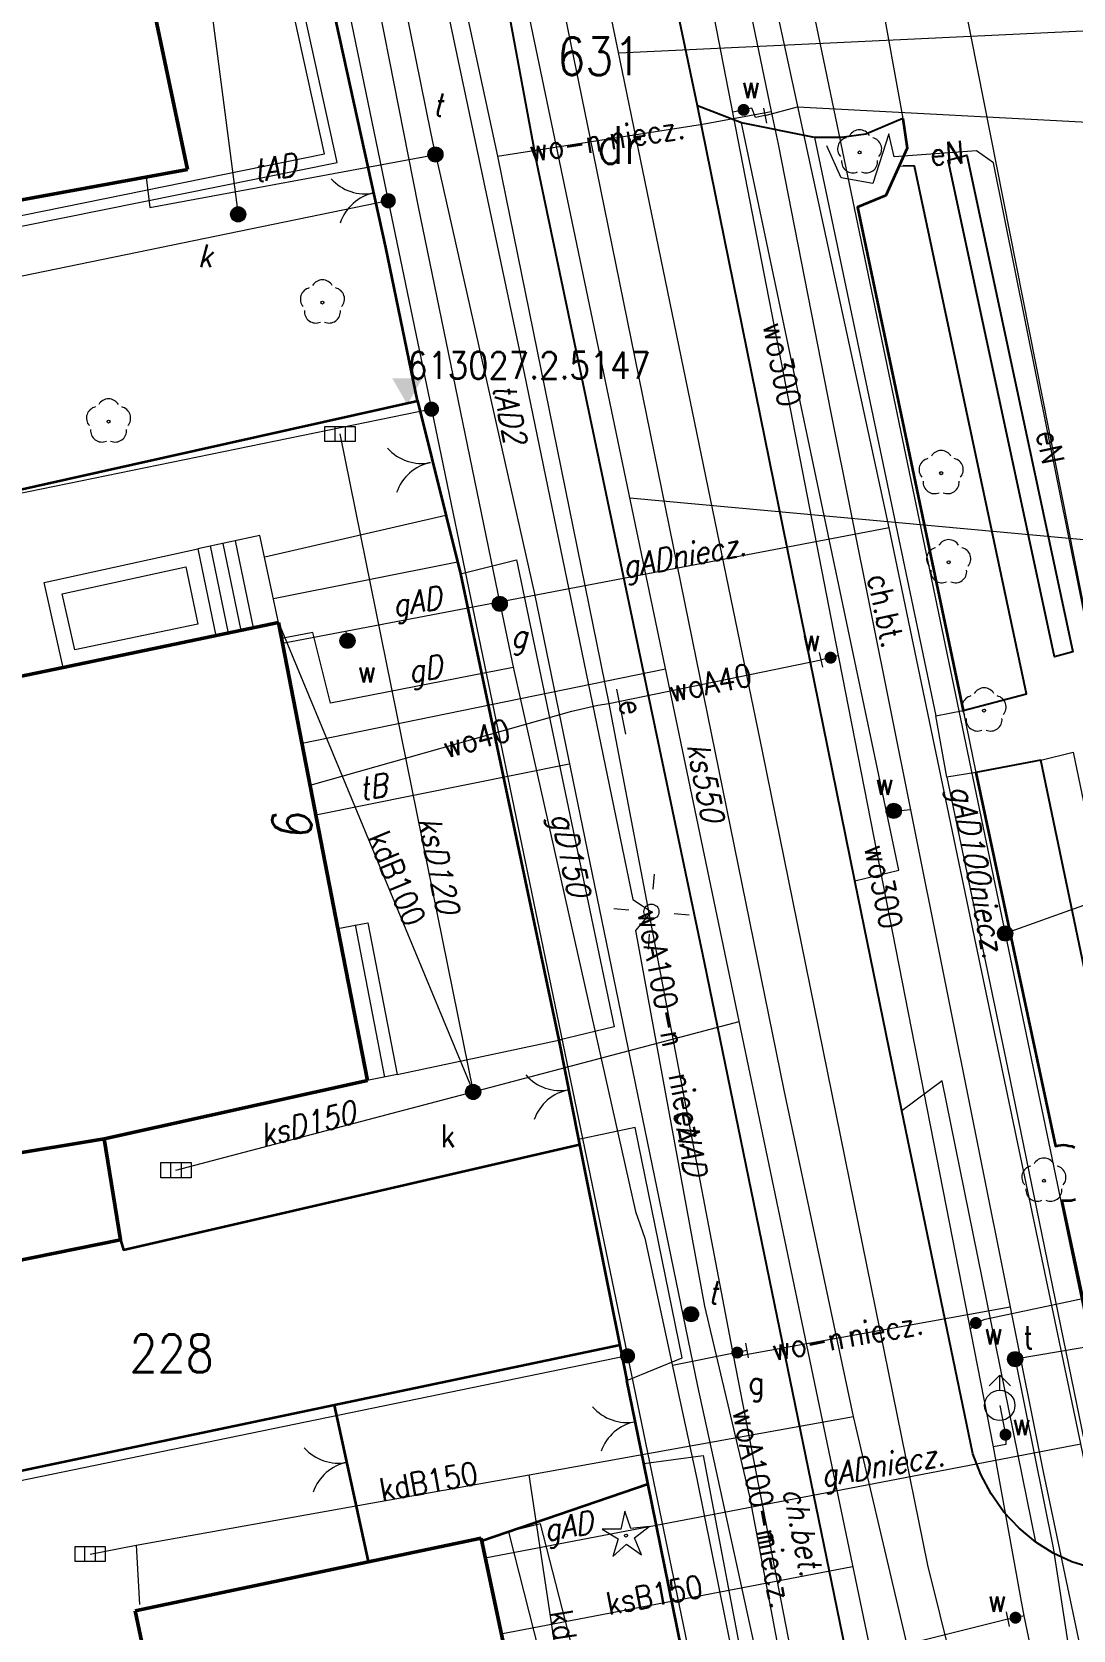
# Model space of a CAD drawing. Header units: metres. Extents: x 6548154 to 6548408, y 5572968 to 5573189.
# Drawn here: x 6548200.8 to 6548235.2, y 5573057.2 to 5573110.1 of the extents above; entities that cross this region are included whole.
import ezdxf
from ezdxf.enums import TextEntityAlignment as Align

# ---------------------------------------------------------------- set-up
doc = ezdxf.new("R2010")
doc.units = ezdxf.units.M
doc.header["$MEASUREMENT"] = 0
for name, color, linetype, lineweight in [('905-Brama w ogrodzeniu', 7, 'Continuous', 15), ('EGBADR_O - Numer porządkowy', 7, 'Continuous', 15), ('EGBB01 - Budynek', 7, 'Continuous', 15), ('EGBD - Działka ewidencyjna', 7, 'Continuous', 15), ('EGBD_O - Działka ewidencyjna', 7, 'Continuous', 15), ('EGBP04 - Punkt graniczny niestabilizowany dokładny', 7, 'Continuous', 15), ('EGBP04 - Punkt graniczny stabilizowany trwale dokładny', 7, 'Continuous', 15), ('EGBS - Schody', 7, 'Continuous', 15), ('EGBT - Taras', 7, 'Continuous', 15), ('EGBU_O - Użytek gruntowy', 7, 'Continuous', 15), ('KTCR - Chodnik', 7, 'Continuous', 15), ('KTJZ - Jezdnia', 7, 'Continuous', 15), ('KTKR - Krawężnik', 7, 'Continuous', 15), ('KTOK - Brama', 7, 'Continuous', 15), ('KTOK - Ogrodzenie trwałe', 7, 'Continuous', 15), ('OBOP01 - Drzewo iglaste', 7, 'Continuous', 15), ('OBOP02 - Drzewo liściaste', 7, 'Continuous', 15), ('OSSW04 - Punkt osnowy wysokościowej szczegółowej', 7, 'Continuous', 15), ('OSSW04_O - Punkt osnowy wysokościowej szczegółowej', 7, 'Continuous', 15), ('SUPC - Przewód ciepłowniczy', 7, 'Continuous', 15), ('SUPE - Przewód elektroenergetyczny', 7, 'Continuous', 15), ('SUPE_O - Przewód elektroenergetyczny - opis', 7, 'Continuous', 15), ('SUPG - Przewód gazowy', 7, 'Continuous', 15), ('SUPG_O - Przewód gazowy - opis', 7, 'Continuous', 15), ('SUPK - Przewód kanalizacyjny', 7, 'Continuous', 15), ('SUPK_O - Przewód kanalizacyjny - opis', 7, 'Continuous', 15), ('SUPT - Przewód telekomunikacyjny', 7, 'Continuous', 15), ('SUPT_O - Przewód telekomunikacyjny - opis', 7, 'Continuous', 15), ('SUPW - Przewód wodociągowy', 7, 'Continuous', 15), ('SUPW_O - Przewód wodociągowy - opis', 7, 'Continuous', 15), ('SUSM01 - Latarnia', 7, 'Continuous', 15), ('SUSM04_E - Słup', 7, 'Continuous', 15), ('SUUS02 - Hydrant', 7, 'Continuous', 15), ('SUUS05 - Kratka ściekowa', 7, 'Continuous', 15), ('SUUS22_G - Właz - opis', 7, 'Continuous', 15), ('SUUS22_G - Właz okrągły', 7, 'Continuous', 15), ('SUUS22_K - Właz - opis', 7, 'Continuous', 15), ('SUUS22_K - Właz okrągły', 7, 'Continuous', 15), ('SUUS22_T - Właz - opis', 7, 'Continuous', 15), ('SUUS22_T - Właz okrągły', 7, 'Continuous', 15), ('SUUS22_W - Właz - opis', 7, 'Continuous', 15), ('SUUS22_W - Właz okrągły', 7, 'Continuous', 15), ('SUUS25_G - Zasuwa lub zawór', 7, 'Continuous', 15), ('SUUS25_G - Zasuwa lub zawór - opis', 7, 'Continuous', 15), ('SUUS25_W - Zasuwa lub zawór', 7, 'Continuous', 15), ('SUUS25_W - Zasuwa lub zawór - opis', 7, 'Continuous', 15), ('SUXG - Punkt zmiany cech lub źródła danych o położeniu przewodu', 7, 'Continuous', 15), ('SUXW - Punkt zmiany cech lub źródła danych o położeniu przewodu', 7, 'Continuous', 15)]:
    doc.layers.add(name, color=color, linetype=linetype, lineweight=lineweight)
doc.styles.get("Standard").update_dxf_attribs({"font": 'txt.shx', "width": 0.75})

# ---------------------------------------------------------------- blocks, each defined once
blk = doc.blocks.new('905')
at = {"color": 0, "linetype": 'Continuous', "lineweight": 15}
for centre, start, end in [((-1.5, 0), 0, 60), ((1.5, 0), 120, 180)]:
    blk.add_arc(centre, 1.5, start, end, dxfattribs=at)
blk = doc.blocks.new('EGBP04_03')
at = {"layer": 'EGBP04 - Punkt graniczny niestabilizowany dokładny', "linetype": 'Continuous', "lineweight": 15}
h = blk.add_hatch(color=7, dxfattribs=at)
edge = h.paths.add_edge_path()
edge.add_arc((0, 0), 0.5, 0, 360)
h = blk.add_hatch(color=96, dxfattribs=at)
edge = h.paths.add_edge_path()
edge.add_arc((0, 0), 0.09, 0, 360)
blk = doc.blocks.new('EGBP04_02')
at = {"layer": 'EGBP04 - Punkt graniczny stabilizowany trwale dokładny', "linetype": 'Continuous', "lineweight": 18}
h = blk.add_hatch(color=7, dxfattribs=at)
edge = h.paths.add_edge_path()
edge.add_arc((0, 0), 0.5, 0, 360)
at = {"layer": 'EGBP04 - Punkt graniczny stabilizowany trwale dokładny', "color": 96, "linetype": 'Continuous', "lineweight": 18}
blk.add_circle((0, 0), 0.5, dxfattribs=at)
blk = doc.blocks.new('OBOP02_01')
at = {"layer": 'OBOP02 - Drzewo liściaste', "color": 96, "linetype": 'Continuous', "lineweight": 18}
blk.add_circle((0, 0), 0.1, dxfattribs=at)
for centre, start, end in [((0, 0.75), 30.14713, 149.85287), ((-0.713292, 0.231763), 102.14713, 221.85287), ((0.713292, 0.231763), 318.14713, 77.85287), ((-0.440839, -0.606763), 174.14713, 293.85287), ((0.440839, -0.606763), 246.14713, 5.85287)]:
    blk.add_arc(centre, 0.75, start, end, dxfattribs=at)
blk = doc.blocks.new('OSSW04')
at = {"layer": 'OSSW04 - Punkt osnowy wysokościowej szczegółowej', "color": 7, "linetype": 'Continuous', "lineweight": 15, "extrusion": (0, 0, -1)}
blk.add_solid([(1, 0.57735), (-1, 0.57735), (0, -1.154701)], dxfattribs=at)
blk = doc.blocks.new('SUSM01')
at = {"layer": 'SUSM01 - Latarnia', "color": 7, "linetype": 'Continuous', "lineweight": 18}
for p, q in [((-1.767767, 1.767767), (-1.06066, 1.06066)), ((1.06066, 1.06066), (1.767767, 1.767767)), ((-1.767767, -1.767767), (-1.06066, -1.06066)), ((1.06066, -1.06066), (1.767767, -1.767767))]:
    blk.add_line(p, q, dxfattribs=at)
blk.add_circle((0, 0), 0.5, dxfattribs=at)
blk = doc.blocks.new('SUSM04_E')
at = {"layer": 'SUSM04_E - Słup', "color": 7, "linetype": 'Continuous', "lineweight": 18}
blk.add_circle((0, 0), 0.5, dxfattribs=at)
blk = doc.blocks.new('OBOP01_01')
at = {"layer": 'OBOP01 - Drzewo iglaste', "color": 96, "linetype": 'Continuous', "lineweight": 18, "flags": 128}
blk.add_lwpolyline([(0.884136, 1.380501), (-0.030797, 0.563971), (-1.031722, 1.272469), (-0.550182, 0.144665), (-1.525693, -0.598437), (-0.307362, -0.458824), (0.088436, -1.619499), (0.354882, -0.422491), (1.581168, -0.415753), (0.525277, 0.207879), (0.884136, 1.380501)], close=True, dxfattribs=at)
at = {"layer": 'OBOP01 - Drzewo iglaste', "color": 96, "linetype": 'Continuous', "lineweight": 18}
blk.add_circle((0, 0), 0.1, dxfattribs=at)
blk = doc.blocks.new('SUUS05')
at = {"layer": 'SUUS05 - Kratka ściekowa', "color": 7, "linetype": 'Continuous', "lineweight": 18, "flags": 128}
blk.add_lwpolyline([(1, 0.5), (1, -0.5), (-1, -0.5), (-1, 0.5), (1, 0.5)], close=True, dxfattribs=at)
for points in [[(-0.35, 0.5), (-0.35, -0.5)], [(0.35, 0.5), (0.35, -0.5)]]:
    blk.add_lwpolyline(points, dxfattribs=at)
blk = doc.blocks.new('SUUS02')
at = {"layer": 'SUUS02 - Hydrant', "color": 7, "linetype": 'Continuous', "lineweight": 18}
for p in [(-0.707107, 1.292893), (0, 1), (0.707107, 1.292893)]:
    blk.add_line(p, (0, 2), dxfattribs=at)
blk.add_circle((0, 0), 1, dxfattribs=at)
blk = doc.blocks.new('SUUS22_01')
at = {"layer": 'SUUS22_K - Właz okrągły', "linetype": 'Continuous', "lineweight": 18}
h = blk.add_hatch(color=7, dxfattribs=at)
edge = h.paths.add_edge_path()
edge.add_arc((0, 0), 0.5, 0, 360)
at = {"layer": 'SUUS22_K - Właz okrągły', "color": 7, "linetype": 'Continuous', "lineweight": 18}
blk.add_circle((0, 0), 0.5, dxfattribs=at)
blk = doc.blocks.new('SUUS22_01_1')
at = {"layer": 'SUUS22_W - Właz okrągły', "linetype": 'Continuous', "lineweight": 18}
h = blk.add_hatch(color=7, dxfattribs=at)
edge = h.paths.add_edge_path()
edge.add_arc((0, 0), 0.5, 0, 360)
at = {"layer": 'SUUS22_W - Właz okrągły', "color": 7, "linetype": 'Continuous', "lineweight": 18}
blk.add_circle((0, 0), 0.5, dxfattribs=at)
blk = doc.blocks.new('SUUS25')
at = {"layer": 'SUUS25_W - Zasuwa lub zawór', "linetype": 'Continuous', "lineweight": 15}
h = blk.add_hatch(color=7, dxfattribs=at)
edge = h.paths.add_edge_path()
edge.add_arc((0, 0), 0.4, 0, 360)
blk = doc.blocks.new('SUXX_01_1')
at = {"layer": 'SUXG - Punkt zmiany cech lub źródła danych o położeniu przewodu', "color": 7, "linetype": 'Continuous', "lineweight": 18}
blk.add_line((0, -0.5), (0, 0.5), dxfattribs=at)
blk = doc.blocks.new('SUXX_01_2')
at = {"layer": 'SUXW - Punkt zmiany cech lub źródła danych o położeniu przewodu', "color": 7, "linetype": 'Continuous', "lineweight": 18}
blk.add_line((0, -0.5), (0, 0.5), dxfattribs=at)
blk = doc.blocks.new('SUUS25_1')
at = {"layer": 'SUUS25_G - Zasuwa lub zawór', "linetype": 'Continuous', "lineweight": 15}
h = blk.add_hatch(color=7, dxfattribs=at)
edge = h.paths.add_edge_path()
edge.add_arc((0, 0), 0.4, 0, 360)
blk = doc.blocks.new('SUUS22_01_2')
at = {"layer": 'SUUS22_T - Właz okrągły', "linetype": 'Continuous', "lineweight": 18}
h = blk.add_hatch(color=7, dxfattribs=at)
edge = h.paths.add_edge_path()
edge.add_arc((0, 0), 0.5, 0, 360)
at = {"layer": 'SUUS22_T - Właz okrągły', "color": 7, "linetype": 'Continuous', "lineweight": 18}
blk.add_circle((0, 0), 0.5, dxfattribs=at)
blk = doc.blocks.new('SUUS22_01_3')
at = {"layer": 'SUUS22_G - Właz okrągły', "linetype": 'Continuous', "lineweight": 18}
h = blk.add_hatch(color=7, dxfattribs=at)
edge = h.paths.add_edge_path()
edge.add_arc((0, 0), 0.5, 0, 360)
at = {"layer": 'SUUS22_G - Właz okrągły', "color": 7, "linetype": 'Continuous', "lineweight": 18}
blk.add_circle((0, 0), 0.5, dxfattribs=at)

msp = doc.modelspace()

# ---------------------------------------------------------------- linework, layer by layer
at = {"layer": 'EGBB01 - Budynek', "color": 7, "linetype": 'Continuous', "lineweight": 50, "flags": 128}
for points in [[(6548202.12, 5573123.61), (6548205.91, 5573105.57)], [(6548205.91, 5573105.57), (6548194.09, 5573103.4)], [(6548201.8, 5573089.07), (6548208.92, 5573090.56)], [(6548208.92, 5573090.56), (6548210.89, 5573080.43)], [(6548196.84, 5573088.05), (6548201.8, 5573089.07)], [(6548210.89, 5573080.43), (6548211.87, 5573075.4)], [(6548211.87, 5573075.4), (6548203.15, 5573073.47)], [(6548203.15, 5573073.47), (6548199.77, 5573072.91)], [(6548199.77, 5573072.91), (6548203.15, 5573073.47)], [(6548203.15, 5573073.47), (6548203.7, 5573070.12)], [(6548203.7, 5573070.12), (6548197.93, 5573068.95)], [(6548204.18, 5573057.84), (6548215.63, 5573060.25)], [(6548215.63, 5573060.25), (6548216.85, 5573054.5)], [(6548205.13, 5573053.34), (6548204.18, 5573057.84)]]:
    msp.add_lwpolyline(points, dxfattribs=at)
at = {"layer": 'EGBD - Działka ewidencyjna', "color": 96, "linetype": 'Continuous', "lineweight": 18, "flags": 128}
for points in [[(6548206.08, 5573135.88), (6548212.56, 5573104.53)], [(6548226.68, 5573110.55), (6548232.98, 5573080.27)], [(6548212.56, 5573104.53), (6548182.26, 5573098.29)], [(6548212.56, 5573104.53), (6548213.99, 5573097.63)], [(6548213.99, 5573097.63), (6548189.45, 5573092.6)], [(6548213.99, 5573097.63), (6548220.48, 5573066.28)], [(6548239.98, 5573082.77), (6548232.98, 5573080.27)], [(6548232.98, 5573080.27), (6548239.08, 5573050.92)], [(6548220.48, 5573066.28), (6548195.88, 5573061.22)], [(6548220.48, 5573066.28), (6548226.55, 5573036.94)]]:
    msp.add_lwpolyline(points, dxfattribs=at)
at = {"layer": 'EGBS - Schody', "color": 7, "linetype": 'Continuous', "lineweight": 18}
for p, q in [((6548208.31, 5573093.45), (6548206.25, 5573093.01)), ((6548208.92, 5573090.56), (6548208.31, 5573093.45)), ((6548206.25, 5573093.01), (6548206.85, 5573090.12)), ((6548206.66, 5573093.1), (6548207.26, 5573090.21)), ((6548207.08, 5573093.18), (6548207.68, 5573090.3)), ((6548207.49, 5573093.27), (6548208.09, 5573090.39)), ((6548206.85, 5573090.12), (6548208.92, 5573090.56)), ((6548210.89, 5573080.43), (6548211.88, 5573080.62)), ((6548211.88, 5573080.62), (6548212.85, 5573075.6)), ((6548211.86, 5573075.4), (6548210.89, 5573080.43)), ((6548211.46, 5573080.55), (6548212.43, 5573075.51)), ((6548212.85, 5573075.6), (6548211.86, 5573075.4))]:
    msp.add_line(p, q, dxfattribs=at)
at = {"layer": 'EGBT - Taras', "color": 0, "lineweight": 18}
for p, q in [((6548201.17, 5573091.89), (6548206.25, 5573093.01)), ((6548206.25, 5573093.01), (6548206.85, 5573090.12)), ((6548201.767, 5573091.51), (6548205.863, 5573092.413)), ((6548205.863, 5573092.413), (6548206.259, 5573090.508)), ((6548201.8, 5573089.07), (6548201.17, 5573091.89)), ((6548202.181, 5573089.66), (6548201.767, 5573091.51)), ((6548206.85, 5573090.12), (6548201.8, 5573089.07)), ((6548206.259, 5573090.508), (6548202.181, 5573089.66))]:
    msp.add_line(p, q, dxfattribs=at)
at = {"layer": 'KTCR - Chodnik', "color": 7, "linetype": 'Continuous', "lineweight": 18, "flags": 128}
for points in [[(6548226.67, 5573106.63), (6548230.68, 5573087.47), (6548231.59, 5573087.65), (6548232.01, 5573085.6), (6548231.05, 5573085.44), (6548233.06, 5573075.83), (6548236.48, 5573059.15), (6548235.82, 5573059.26), (6548235.18, 5573059.46), (6548234.57, 5573059.75), (6548233.99, 5573060.11), (6548230.89, 5573075.39), (6548229.56, 5573074.4), (6548228, 5573082.01), (6548229.46, 5573082.36), (6548224.25, 5573107.11), (6548226.67, 5573106.63)], [(6548230.68, 5573087.47), (6548231.59, 5573087.65), (6548232.01, 5573085.6), (6548231.05, 5573085.44), (6548230.68, 5573087.47)], [(6548234.16, 5573086.01), (6548235.23, 5573086.27), (6548236.4, 5573080.65), (6548240.73, 5573059.89), (6548239.66, 5573059.61), (6548234.16, 5573086.01)]]:
    msp.add_lwpolyline(points, close=True, dxfattribs=at)
for points in [[(6548208.47, 5573092.74), (6548214.46, 5573094.12)], [(6548208.76, 5573091.36), (6548214.85, 5573092.57)], [(6548214.95, 5573092.18), (6548216.8, 5573092.64), (6548220.04, 5573077.18), (6548218.2, 5573076.74)], [(6548212.85, 5573075.6), (6548218.3, 5573076.76)], [(6548220.46, 5573065.46), (6548222.29, 5573066.22), (6548220.73, 5573073.84), (6548218.86, 5573073.45)], [(6548221.02, 5573062.72), (6548222.98, 5573062.98), (6548224.52, 5573054.9)], [(6548219.34, 5573053.93), (6548217.6, 5573060.72), (6548216.54, 5573060.45), (6548218.07, 5573054.42)]]:
    msp.add_lwpolyline(points, dxfattribs=at)
at = {"layer": 'KTJZ - Jezdnia', "color": 7, "linetype": 'Continuous', "lineweight": 18, "flags": 128}
msp.add_lwpolyline([(6548228.83, 5573111.46), (6548229.59, 5573107.25), (6548229.74, 5573106.27), (6548229.46, 5573105.68), (6548229.6, 5573105.69), (6548229.98, 5573105.68), (6548233.69, 5573088.2), (6548231.59, 5573087.65), (6548232.01, 5573085.6), (6548234.16, 5573086.01), (6548235.23, 5573086.27)], dxfattribs=at)
at = {"layer": 'KTKR - Krawężnik', "color": 7, "linetype": 'Continuous', "lineweight": 25, "flags": 128}
for points in [[(6548209.801, 5573144.595), (6548212.23, 5573132.49), (6548213.21, 5573127.64), (6548215.7, 5573115.35), (6548217.46, 5573105.8), (6548223.02, 5573079.32), (6548229.56, 5573047.43), (6548235.45, 5573018.72), (6548241.592, 5572988.841)], [(6548237.54, 5573058.86), (6548236.48, 5573059.15), (6548235.82, 5573059.26), (6548235.18, 5573059.46), (6548234.57, 5573059.75), (6548233.99, 5573060.11), (6548233.44, 5573060.58), (6548232.94, 5573061.11), (6548232.51, 5573061.71), (6548232.17, 5573062.35), (6548231.91, 5573063.04), (6548229.56, 5573074.4), (6548228, 5573082.01), (6548222.8, 5573107.67), (6548221.85, 5573112.2)], [(6548229.59, 5573107.25), (6548228.37, 5573106.74), (6548227.56, 5573106.63), (6548226.67, 5573106.63), (6548224.25, 5573107.11), (6548222.8, 5573107.67)], [(6548231.59, 5573087.65), (6548233.69, 5573088.2), (6548229.98, 5573105.68), (6548229.6, 5573105.69)], [(6548237.54, 5573058.86), (6548239.66, 5573059.61), (6548234.16, 5573086.01), (6548232.01, 5573085.6)]]:
    msp.add_lwpolyline(points, dxfattribs=at)
msp.add_lwpolyline([(6548231.09, 5573105.87), (6548231.71, 5573106.04), (6548235.22, 5573089.59), (6548234.61, 5573089.43), (6548231.09, 5573105.87)], close=True, dxfattribs=at)
at = {"layer": 'KTOK - Brama', "color": 7, "linetype": 'Continuous', "lineweight": 18, "flags": 128}
for points in [[(6548228.83, 5573111.46), (6548229.59, 5573107.25)], [(6548231.59, 5573087.65), (6548232.01, 5573085.6)]]:
    msp.add_lwpolyline(points, dxfattribs=at)
at = {"layer": 'KTOK - Ogrodzenie trwałe', "color": 7, "linetype": 'Continuous', "lineweight": 35, "flags": 128}
for points in [[(6548193.51, 5573093.43), (6548213.53, 5573097.9), (6548212.48, 5573102.98), (6548209.09, 5573118.4), (6548206.98, 5573128.33), (6548205.18, 5573136.75), (6548204.1, 5573141.55), (6548203.907, 5573142.472)], [(6548229.59, 5573107.25), (6548229.74, 5573106.27), (6548229.03, 5573104.71), (6548228.09, 5573104.32), (6548231.59, 5573087.65)], [(6548213.53, 5573097.9), (6548214.95, 5573092.18)], [(6548214.95, 5573092.18), (6548218.2, 5573076.74), (6548218.86, 5573073.45)], [(6548232.01, 5573085.6), (6548234.64, 5573073.22), (6548234.73, 5573073.25), (6548234.82, 5573073.26), (6548234.91, 5573073.27), (6548235, 5573073.26), (6548235.09, 5573073.24), (6548235.18, 5573073.22), (6548235.27, 5573073.18)], [(6548203.7, 5573070.12), (6548203.79, 5573069.79), (6548218.89, 5573073.28)], [(6548218.86, 5573073.45), (6548220.46, 5573065.46)], [(6548235.31, 5573071.46), (6548235.16, 5573071.42), (6548235.01, 5573071.41), (6548234.86, 5573071.42), (6548237.54, 5573058.86)], [(6548220.23, 5573066.63), (6548196.9, 5573061.74)], [(6548222.68, 5573054.52), (6548221.02, 5573062.72), (6548220.46, 5573065.46)], [(6548211.91, 5573059.47), (6548210.78, 5573064.65)], [(6548221.16, 5573062.03), (6548215.65, 5573060.15)]]:
    msp.add_lwpolyline(points, dxfattribs=at)
at = {"layer": 'SUPC - Przewód ciepłowniczy', "color": 212, "linetype": 'Continuous', "lineweight": 18, "flags": 128}
for points in [[(6548187.67, 5573106.61), (6548189.08, 5573101.54), (6548199.21, 5573103.45), (6548210.87, 5573105.8), (6548208.85, 5573114.99), (6548207.67, 5573120.7), (6548207.49, 5573121.6), (6548209.27, 5573122.08), (6548222.48, 5573124.59), (6548222.05, 5573126.26), (6548221.94, 5573126.7)], [(6548188.01, 5573106.71), (6548189.34, 5573101.94), (6548199.15, 5573103.79), (6548210.45, 5573106.08), (6548208.51, 5573114.91), (6548207.33, 5573120.64), (6548207.09, 5573121.86), (6548209.19, 5573122.42), (6548222.04, 5573124.87), (6548221.71, 5573126.18), (6548221.55, 5573126.8), (6548221.5, 5573126.98)]]:
    msp.add_lwpolyline(points, dxfattribs=at)
at = {"layer": 'SUPE - Przewód elektroenergetyczny', "color": 1, "linetype": 'Continuous', "lineweight": 18, "flags": 128}
for points in [[(6548207.233, 5573143.67), (6548207.89, 5573140.73), (6548211.01, 5573126.58), (6548213.28, 5573115.97), (6548214.34, 5573113.61), (6548214.45, 5573113.36), (6548214.42, 5573112.92), (6548214.15, 5573112.58), (6548214.34, 5573111.67), (6548217.06, 5573098.82), (6548220.65, 5573081.39), (6548220.97, 5573081.18), (6548221.27, 5573080.99), (6548221.05, 5573080.73), (6548220.74, 5573080.37), (6548223.03, 5573067.93), (6548224.52, 5573061.62), (6548225.94, 5573054.09)], [(6548239.62, 5573076.41), (6548238.83, 5573076.53), (6548237.82, 5573080.59), (6548236.88, 5573084.45), (6548232.59, 5573105.79), (6548232.03, 5573106.18), (6548229.31, 5573105.99), (6548229.13, 5573106.75), (6548228.6, 5573105.1), (6548227.55, 5573105.29), (6548227.08, 5573106.35)], [(6548220.11, 5573088.36), (6548220.41, 5573086.87)]]:
    msp.add_lwpolyline(points, dxfattribs=at)
at = {"layer": 'SUPG - Przewód gazowy', "color": 52, "linetype": 'Continuous', "lineweight": 18, "flags": 128}
for points in [[(6548250.18, 5572992.184), (6548249.95, 5572993.28), (6548247.13, 5573006.38), (6548243, 5573026.87), (6548235.48, 5573063.37), (6548231.88, 5573080.58), (6548229.14, 5573093.7), (6548222.02, 5573126.56), (6548221.17, 5573130.45), (6548217.645, 5573147.421)], [(6548205.756, 5573143.138), (6548205.87, 5573142.55), (6548205.93, 5573142.2), (6548206, 5573141.86), (6548206.57, 5573138.8), (6548208.82, 5573127.82), (6548211.47, 5573114.86), (6548213.54, 5573104.39), (6548216.19, 5573091.52), (6548216.33, 5573090.84), (6548216.7, 5573089.04), (6548220.74, 5573071.06), (6548221.05, 5573070.18), (6548222.77, 5573062.21), (6548226.57, 5573043.4), (6548227.92, 5573036.68), (6548231.74, 5573034.17)], [(6548229.14, 5573093.7), (6548215.19, 5573091.04)], [(6548215.19, 5573091.04), (6548209.06, 5573089.87)], [(6548216.69, 5573089.07), (6548210.65, 5573087.89), (6548210.06, 5573090.23), (6548209.03, 5573090.03)], [(6548211.15, 5573090.26), (6548211.21, 5573090)], [(6548224.44, 5573066.46), (6548224.11, 5573066.39), (6548221.97, 5573065.96)], [(6548222.87, 5573060.95), (6548235.48, 5573063.37)], [(6548215.77, 5573059.59), (6548222.87, 5573060.95)]]:
    msp.add_lwpolyline(points, dxfattribs=at)
at = {"layer": 'SUPK - Przewód kanalizacyjny', "color": 36, "linetype": 'Continuous', "lineweight": 18, "flags": 128}
for points in [[(6548243.966, 5572989.765), (6548231.84, 5573047.74), (6548227.96, 5573064.27), (6548225.66, 5573075.08), (6548219.34, 5573106.15), (6548213.24, 5573135.95), (6548211.372, 5573145.161)], [(6548212.674, 5573145.63), (6548218.66, 5573116.79), (6548224.93, 5573086.31), (6548230.41, 5573059.35), (6548233.23, 5573047.97), (6548233.78, 5573045.37), (6548245.37, 5572990.312)], [(6548203.78, 5573121.7), (6548204.05, 5573121.48), (6548205.09, 5573120.66), (6548205.48, 5573120.36), (6548205.52, 5573120.01), (6548207.54, 5573104.48), (6548207.59, 5573104.08)], [(6548216.82, 5573112.57), (6548229.06, 5573053.9)], [(6548220.2, 5573109.43), (6548252.08, 5573110.94)], [(6548210.96, 5573096.81), (6548215.37, 5573075.02)], [(6548258.41, 5573091.2), (6548220.55, 5573094.68)], [(6548208.92, 5573090.56), (6548215.37, 5573075.02)], [(6548221.73, 5573089.02), (6548209.71, 5573086.56)], [(6548205.53, 5573072.43), (6548215.37, 5573075.02), (6548224.17, 5573077.35)], [(6548202.69, 5573059.72), (6548204.21, 5573060.01), (6548217.22, 5573062.34), (6548227.96, 5573064.27)], [(6548217.26, 5573044.97), (6548217.46, 5573043.99), (6548219.92, 5573044.5), (6548217.22, 5573062.34)], [(6548204.21, 5573060.01), (6548204.32, 5573058.05)], [(6548227.93, 5573059.29), (6548216.29, 5573057.07)]]:
    msp.add_lwpolyline(points, dxfattribs=at)
at = {"layer": 'SUPT - Przewód telekomunikacyjny', "color": 30, "linetype": 'Continuous', "lineweight": 18, "flags": 128}
for points in [[(6548214.12, 5573106.06), (6548213.97, 5573106.8), (6548211.19, 5573120.53), (6548207.42, 5573141.74), (6548207.026, 5573143.596)], [(6548227.82, 5573128.64), (6548231.41, 5573112.16), (6548236.77, 5573085.05), (6548238.39, 5573077.13), (6548239.89, 5573069.77), (6548240.58, 5573067.28), (6548236.83, 5573066.77), (6548233.31, 5573066.17), (6548234.57, 5573059.92), (6548235.57, 5573053.41), (6548238.4, 5573037.14), (6548245.82, 5573002.57), (6548246.44, 5573000.45)], [(6548204.67, 5573104.31), (6548213.73, 5573105.99), (6548214.12, 5573106.06)], [(6548214.12, 5573106.06), (6548214.29, 5573105.34), (6548217.4, 5573091.51), (6548222.79, 5573065.28), (6548228.18, 5573040.64), (6548231.12, 5573027.09)], [(6548204.54, 5573105.31), (6548204.67, 5573104.31)], [(6548210.16, 5573084.2), (6548218.55, 5573085.89)]]:
    msp.add_lwpolyline(points, dxfattribs=at)
at = {"layer": 'SUPW - Przewód wodociągowy', "color": 5, "linetype": 'Continuous', "lineweight": 18, "flags": 128}
for points in [[(6548217.207, 5573147.263), (6548221.14, 5573127.21), (6548225.23, 5573107.49), (6548225.46, 5573106.4), (6548227.21, 5573097.51), (6548229.85, 5573084.36), (6548234.24, 5573062.44), (6548241.03, 5573030.12), (6548244.01, 5573014.76), (6548248.709, 5572991.612)], [(6548247.435, 5572991.116), (6548246.92, 5572993.6), (6548244.3, 5573006.62), (6548242.25, 5573017.13), (6548238.41, 5573034.76), (6548233.61, 5573057.67), (6548233.5, 5573058.27), (6548232.59, 5573063.27), (6548227.38, 5573089.87), (6548223.35, 5573110.63), (6548220.21, 5573126.86), (6548217.63, 5573139.63), (6548217.42, 5573140.79)], [(6548209.06, 5573139.01), (6548209.06, 5573139.02), (6548209.15, 5573138.58), (6548209.24, 5573138.16), (6548211.16, 5573129.08), (6548213.78, 5573117.14), (6548214.83, 5573112.26), (6548216.17, 5573106.01)], [(6548225.04, 5573107.35), (6548224.72, 5573107.29), (6548224.59, 5573107.6), (6548224.32, 5573107.54), (6548223.97, 5573107.46)], [(6548225.04, 5573107.35), (6548226.11, 5573107.64), (6548236.55, 5573107.09), (6548246.7, 5573106.5)], [(6548216.17, 5573106.01), (6548222.96, 5573107.07), (6548225.23, 5573107.49)], [(6548216.17, 5573106.01), (6548219.86, 5573087.88)], [(6548219.86, 5573087.88), (6548226.89, 5573089.33)], [(6548227.44, 5573089.46), (6548227.2, 5573089.4), (6548226.89, 5573089.33)], [(6548209.97, 5573085.18), (6548218.64, 5573087.63), (6548219.5, 5573087.83), (6548219.86, 5573087.88)], [(6548219.86, 5573087.88), (6548223.99, 5573066.25)], [(6548229.85, 5573084.36), (6548229.64, 5573084.34), (6548229.29, 5573084.33)], [(6548231.83, 5573067.18), (6548232.01, 5573067.37), (6548232.32, 5573067.5), (6548241.05, 5573069.35)], [(6548223.99, 5573066.25), (6548224.02, 5573066.25), (6548224.52, 5573066.35), (6548233.14, 5573067.91)], [(6548223.99, 5573066.25), (6548225.94, 5573056.19), (6548225.99, 5573055.95)], [(6548232.8, 5573064.64), (6548232.99, 5573063.67), (6548233, 5573063.35), (6548232.59, 5573063.27)], [(6548233.07, 5573057.56), (6548226.15, 5573055.83)], [(6548233.61, 5573057.67), (6548233.32, 5573057.61), (6548233.07, 5573057.56)]]:
    msp.add_lwpolyline(points, dxfattribs=at)

# ---------------------------------------------------------------- block references
at = {"layer": '905-Brama w ogrodzeniu', "color": 7, "linetype": 'Continuous', "lineweight": 35}
for p, rotation in [((6548212.09, 5573104.79), 101.669), ((6548213.96, 5573095.86), 101.46), ((6548218.53, 5573075.09), 100.626), ((6548220.74, 5573064.1), 100.736), ((6548211.2, 5573062.76), 101.437)]:
    msp.add_blockref('905', p, dxfattribs=dict(at, rotation=rotation))
at = {"layer": 'EGBP04 - Punkt graniczny niestabilizowany dokładny', "color": 7, "linetype": 'Continuous', "lineweight": 15, "xscale": 0.5, "yscale": 0.5, "zscale": 0.5}
for p in [(6548212.56, 5573104.53), (6548213.99, 5573097.63), (6548220.48, 5573066.28)]:
    msp.add_blockref('EGBP04_03', p, dxfattribs=at)
at = {"layer": 'EGBP04 - Punkt graniczny stabilizowany trwale dokładny', "color": 96, "linetype": 'Continuous', "lineweight": 18, "xscale": 0.5, "yscale": 0.5, "zscale": 0.5}
msp.add_blockref('EGBP04_02', (6548232.98, 5573080.27), dxfattribs=at)
at = {"layer": 'OBOP01 - Drzewo iglaste', "color": 96, "linetype": 'Continuous', "lineweight": 18, "xscale": 0.5, "yscale": 0.5, "zscale": 0.5, "rotation": 180}
msp.add_blockref('OBOP01_01', (6548220.43, 5573060.33), dxfattribs=at)
at = {"layer": 'OBOP02 - Drzewo liściaste', "color": 96, "linetype": 'Continuous', "lineweight": 18, "xscale": 0.5, "yscale": 0.5, "zscale": 0.5}
for p in [(6548228.16, 5573106.13), (6548210.38, 5573101.16), (6548203.3, 5573097.22), (6548230.86, 5573095.51), (6548231.11, 5573092.56), (6548232.28, 5573087.65), (6548234.26, 5573072.08)]:
    msp.add_blockref('OBOP02_01', p, dxfattribs=at)
at = {"layer": 'OSSW04 - Punkt osnowy wysokościowej szczegółowej', "color": 7, "linetype": 'Continuous', "lineweight": 15, "xscale": 0.5, "yscale": 0.5, "zscale": 0.5}
msp.add_blockref('OSSW04', (6548213.19, 5573098.36), dxfattribs=at)
at = {"layer": 'SUSM01 - Latarnia', "color": 7, "linetype": 'Continuous', "lineweight": 18, "xscale": 0.5, "yscale": 0.5, "zscale": 0.5, "rotation": 40.352}
msp.add_blockref('SUSM01', (6548221.27, 5573080.99), dxfattribs=at)
at = {"layer": 'SUSM04_E - Słup', "color": 7, "linetype": 'Continuous', "lineweight": 18, "xscale": 0.5, "yscale": 0.5, "zscale": 0.5}
msp.add_blockref('SUSM04_E', (6548221.27, 5573080.99), dxfattribs=at)
at = {"layer": 'SUUS02 - Hydrant', "color": 7, "linetype": 'Continuous', "lineweight": 18, "xscale": 0.5, "yscale": 0.5, "zscale": 0.5}
msp.add_blockref('SUUS02', (6548232.8, 5573064.64), dxfattribs=at)
at = {"layer": 'SUUS05 - Kratka ściekowa', "color": 7, "linetype": 'Continuous', "lineweight": 18, "xscale": 0.5, "yscale": 0.5, "zscale": 0.5}
for p in [(6548210.96, 5573096.81), (6548205.53, 5573072.43)]:
    msp.add_blockref('SUUS05', p, dxfattribs=at)
at = {"layer": 'SUUS05 - Kratka ściekowa', "color": 7, "linetype": 'Continuous', "lineweight": 18, "xscale": 0.5, "yscale": 0.5, "zscale": 0.5, "rotation": 180}
msp.add_blockref('SUUS05', (6548202.69, 5573059.72), dxfattribs=at)
at = {"layer": 'SUUS22_G - Właz okrągły', "color": 7, "linetype": 'Continuous', "lineweight": 18, "xscale": 0.5, "yscale": 0.5, "zscale": 0.5, "rotation": 280.893}
msp.add_blockref('SUUS22_01_3', (6548216.25, 5573091.18), dxfattribs=at)
at = {"layer": 'SUUS22_K - Właz okrągły', "color": 7, "linetype": 'Continuous', "lineweight": 18, "xscale": 0.5, "yscale": 0.5, "zscale": 0.5}
msp.add_blockref('SUUS22_01', (6548207.59, 5573104.08), dxfattribs=at)
at = {"layer": 'SUUS22_K - Właz okrągły', "color": 7, "linetype": 'Continuous', "lineweight": 18, "xscale": 0.5, "yscale": 0.5, "zscale": 0.5, "rotation": 265.03}
msp.add_blockref('SUUS22_01', (6548215.37, 5573075.02), dxfattribs=at)
at = {"layer": 'SUUS22_T - Właz okrągły', "color": 7, "linetype": 'Continuous', "lineweight": 18, "xscale": 0.5, "yscale": 0.5, "zscale": 0.5}
for p, rotation in [((6548214.12, 5573106.06), 280.716), ((6548222.58, 5573067.66), 280.822)]:
    msp.add_blockref('SUUS22_01_2', p, dxfattribs=dict(at, rotation=rotation))
msp.add_blockref('SUUS22_01_2', (6548233.31, 5573066.17), dxfattribs=at)
at = {"layer": 'SUUS22_W - Właz okrągły', "color": 7, "linetype": 'Continuous', "lineweight": 18, "xscale": 0.5, "yscale": 0.5, "zscale": 0.5}
for p, rotation in [((6548211.21, 5573089.96), 9.452), ((6548229.29, 5573084.33), 2.271)]:
    msp.add_blockref('SUUS22_01_1', p, dxfattribs=dict(at, rotation=rotation))
at = {"layer": 'SUUS25_G - Zasuwa lub zawór', "color": 7, "linetype": 'Continuous', "lineweight": 15, "xscale": 0.5, "yscale": 0.5, "zscale": 0.5}
msp.add_blockref('SUUS25_1', (6548224.11, 5573066.39), dxfattribs=at)
at = {"layer": 'SUUS25_W - Zasuwa lub zawór', "color": 7, "linetype": 'Continuous', "lineweight": 15, "xscale": 0.5, "yscale": 0.5, "zscale": 0.5}
for p, rotation in [((6548224.32, 5573107.54), 12.529), ((6548227.2, 5573089.4), 14.036), ((6548232.01, 5573067.37), 11.31), ((6548232.99, 5573063.67), 281.083), ((6548233.32, 5573057.61), 11.689)]:
    msp.add_blockref('SUUS25', p, dxfattribs=dict(at, rotation=rotation))
at = {"layer": 'SUXG - Punkt zmiany cech lub źródła danych o położeniu przewodu', "color": 7, "linetype": 'Continuous', "lineweight": 18, "xscale": 0.5, "yscale": 0.5, "zscale": 0.5, "rotation": 10.305}
msp.add_blockref('SUXX_01_1', (6548224.44, 5573066.46), dxfattribs=at)
at = {"layer": 'SUXW - Punkt zmiany cech lub źródła danych o położeniu przewodu', "color": 7, "linetype": 'Continuous', "lineweight": 18, "xscale": 0.5, "yscale": 0.5, "zscale": 0.5}
for p, rotation in [((6548225.04, 5573107.35), 10.62), ((6548226.89, 5573089.33), 12.724), ((6548233.07, 5573057.56), 11.31)]:
    msp.add_blockref('SUXX_01_2', p, dxfattribs=dict(at, rotation=rotation))

# ---------------------------------------------------------------- texts
at = {"layer": 'EGBADR_O - Numer porządkowy', "color": 7, "linetype": 'Continuous', "lineweight": 25, "oblique": 15, "width": 0.87}
msp.add_text('6', height=1.25, rotation=101.002, dxfattribs=at).set_placement((6548210.02, 5573083.85), align=Align.CENTER)
at = {"layer": 'EGBD_O - Działka ewidencyjna', "color": 96, "linetype": 'Continuous', "lineweight": 25, "width": 0.87}
for s, p in [('631', (6548218.15, 5573108.69)), ('228', (6548203.99, 5573065.74))]:
    msp.add_text(s, height=1.25, dxfattribs=at).set_placement(p)
at = {"layer": 'EGBU_O - Użytek gruntowy', "color": 96, "linetype": 'Continuous', "lineweight": 18, "width": 0.87}
msp.add_text('dr', height=1.25, dxfattribs=at).set_placement((6548219.47, 5573105.75))
at = {"layer": 'KTCR - Chodnik', "color": 7, "linetype": 'Continuous', "lineweight": 18, "width": 0.87}
msp.add_text('ch.bt.', height=0.75, rotation=281.888, dxfattribs=at).set_placement((6548228.41, 5573092.08))
at = {"layer": 'KTCR - Chodnik', "color": 7, "linetype": 'Continuous', "lineweight": 18, "oblique": 15, "width": 0.87}
msp.add_text('ch.bet.', height=0.75, rotation=281.73, dxfattribs=at).set_placement((6548226.35, 5573061.98), align=Align.TOP_LEFT)
at = {"layer": 'OSSW04_O - Punkt osnowy wysokościowej szczegółowej', "color": 36, "linetype": 'Continuous', "lineweight": 18, "width": 0.87}
msp.add_text('613027.2.5147', height=0.9, dxfattribs=at).set_placement((6548213.19, 5573098.36), align=Align.BOTTOM_LEFT)
at = {"layer": 'SUPE_O - Przewód elektroenergetyczny - opis', "color": 1, "linetype": 'Continuous', "lineweight": 18, "width": 0.87}
for rotation, p in [(3.996, (6548230.5, 5573106.07)), (281.367, (6548234.37, 5573096.92))]:
    msp.add_text('eN', height=0.75, rotation=rotation, dxfattribs=at).set_placement(p, align=Align.MIDDLE_LEFT)
msp.add_text('e', height=0.75, rotation=281.384, dxfattribs=at).set_placement((6548220.19, 5573087.94))
at = {"layer": 'SUPE_O - Przewód elektroenergetyczny - opis', "color": 1, "linetype": 'Continuous', "lineweight": 18, "oblique": 15, "width": 0.87}
msp.add_text('eNAD', height=0.75, rotation=279.679, dxfattribs=at).set_placement((6548222.74, 5573074.51), align=Align.TOP_LEFT)
at = {"layer": 'SUPG_O - Przewód gazowy - opis', "color": 52, "linetype": 'Continuous', "lineweight": 18, "oblique": 15, "width": 0.87}
msp.add_text('gADniecz.', height=0.75, rotation=10.796, dxfattribs=at).set_placement((6548220.38, 5573092.03))
for s, rotation, p in [('gAD', 10.061, (6548212.63, 5573091.49)), ('gD', 10.247, (6548213.15, 5573089.3)), ('gAD100niecz.', 281.068, (6548231.89, 5573085.24)), ('gD150', 281.952, (6548218.68, 5573084.34)), ('gADniecz.', 10.106, (6548226.81, 5573062.67)), ('gAD', 10.106, (6548217.64, 5573060.87))]:
    msp.add_text(s, height=0.75, rotation=rotation, dxfattribs=at).set_placement(p, align=Align.TOP_LEFT)
at = {"layer": 'SUPK_O - Przewód kanalizacyjny - opis', "color": 36, "linetype": 'Continuous', "lineweight": 18, "oblique": 15, "width": 0.87}
msp.add_text('ks550', height=0.75, rotation=281.053, dxfattribs=at).set_placement((6548223.18, 5573086.65), align=Align.TOP_LEFT)
for s, rotation, p in [('ksD120', 281.441, (6548213.55, 5573084.04)), ('ksD150', 14.746, (6548208.42, 5573073.19))]:
    msp.add_text(s, height=0.75, rotation=rotation, dxfattribs=at).set_placement(p)
at = {"layer": 'SUPK_O - Przewód kanalizacyjny - opis', "color": 36, "linetype": 'Continuous', "lineweight": 18, "width": 0.87}
for s, rotation, p in [('kdB100', 292.541, (6548211.87, 5573083.46)), ('kdB150', 10.153, (6548212.35, 5573061.47)), ('ksB150', 10.798, (6548219.86, 5573057.698)), ('kdB', 278.606, (6548217.91, 5573057.81))]:
    msp.add_text(s, height=0.75, rotation=rotation, dxfattribs=at).set_placement(p)
at = {"layer": 'SUPT_O - Przewód telekomunikacyjny - opis', "color": 30, "linetype": 'Continuous', "lineweight": 18, "oblique": 15, "width": 0.87}
for s, rotation, p in [('tAD', 9.783, (6548208.03, 5573105.87)), ('tAD2', 281.959, (6548216.74, 5573098.54)), ('tB', 10.687, (6548211.52, 5573085.4))]:
    msp.add_text(s, height=0.75, rotation=rotation, dxfattribs=at).set_placement(p, align=Align.TOP_LEFT)
at = {"layer": 'SUPW_O - Przewód wodociągowy - opis', "color": 5, "linetype": 'Continuous', "lineweight": 18, "width": 0.87}
for s, rotation, p in [('niecz.', 8.873, (6548219.87, 5573106.59)), ('wo-n', 8.873, (6548217.23, 5573106.18)), ('wo300', 280.985, (6548225.32, 5573100.5)), ('woA40', 11.655, (6548221.86, 5573088.29)), ('wo40', 15.797, (6548214.38, 5573086.42)), ('wo300', 281.082, (6548228.68, 5573083.21)), ('woA100-n', 280.809, (6548221.17, 5573081.04)), ('niecz.', 280.809, (6548222.2, 5573075.65)), ('niecz.', 10.258, (6548227.77, 5573066.94)), ('wo-n', 10.258, (6548225.26, 5573066.48)), ('woA100-n', 280.97, (6548224.32, 5573064.54)), ('niecz.', 280.97, (6548225.12, 5573060.41))]:
    msp.add_text(s, height=0.75, rotation=rotation, dxfattribs=at).set_placement(p, align=Align.MIDDLE_LEFT)
at = {"layer": 'SUUS22_G - Właz - opis', "color": 7, "linetype": 'Continuous', "lineweight": 18, "oblique": 15, "width": 0.87}
msp.add_text('g', height=0.75, dxfattribs=at).set_placement((6548216.62, 5573090.5), align=Align.TOP_LEFT)
at = {"layer": 'SUUS22_K - Właz - opis', "color": 7, "linetype": 'Continuous', "lineweight": 18, "oblique": 15, "width": 0.87}
msp.add_text('k', height=0.75, dxfattribs=at).set_placement((6548206.25, 5573103.08), align=Align.TOP_LEFT)
at = {"layer": 'SUUS22_K - Właz - opis', "color": 7, "linetype": 'Continuous', "lineweight": 18, "width": 0.87}
msp.add_text('k', height=0.75, dxfattribs=at).set_placement((6548214.54, 5573073.19), align=Align.CENTER)
at = {"layer": 'SUUS22_T - Właz - opis', "color": 7, "linetype": 'Continuous', "lineweight": 18, "oblique": 15, "width": 0.87}
for p in [(6548214.02, 5573108.08), (6548223.13, 5573068.75)]:
    msp.add_text('t', height=0.75, dxfattribs=at).set_placement(p, align=Align.TOP_LEFT)
at = {"layer": 'SUUS22_T - Właz - opis', "color": 7, "linetype": 'Continuous', "lineweight": 18, "width": 0.87}
msp.add_text('t', height=0.75, dxfattribs=at).set_placement((6548233.58, 5573066.51))
at = {"layer": 'SUUS22_W - Właz - opis', "color": 7, "linetype": 'Continuous', "lineweight": 18, "width": 0.87}
for p in [(6548211.55, 5573088.58), (6548228.68, 5573084.86)]:
    msp.add_text('w', height=0.75, dxfattribs=at).set_placement(p)
at = {"layer": 'SUUS25_G - Zasuwa lub zawór - opis', "color": 7, "linetype": 'Continuous', "lineweight": 18, "width": 0.87}
msp.add_text('g', height=0.75, dxfattribs=at).set_placement((6548224.48, 5573065.02))
at = {"layer": 'SUUS25_W - Zasuwa lub zawór - opis', "color": 7, "linetype": 'Continuous', "lineweight": 18, "width": 0.87}
for p in [(6548224.26, 5573107.93), (6548226.26, 5573089.62), (6548232.29, 5573066.66), (6548233.22, 5573063.66), (6548232.41, 5573057.81)]:
    msp.add_text('w', height=0.75, dxfattribs=at).set_placement(p)

doc.saveas('drawing.dxf')
